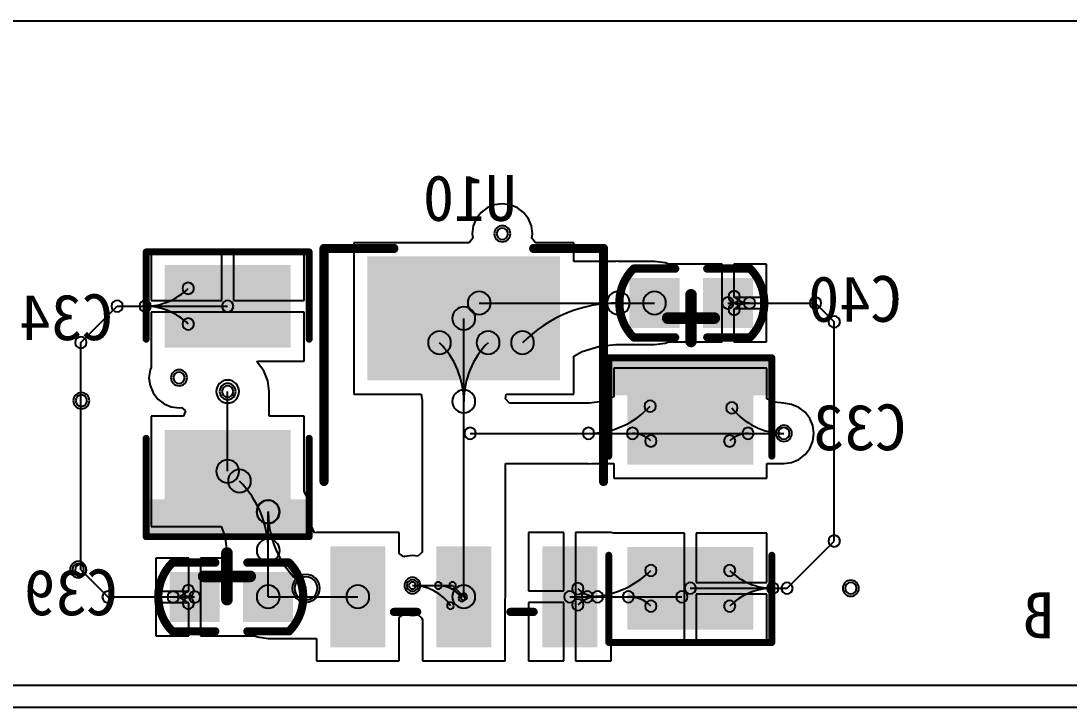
# Model space of a CAD drawing. Header units: inches. Extents: x 32166 to 34772, y 2386 to 4229.
# Drawn here: x 33188.6 to 33287.4, y 3073.3 to 3138 of the extents above; entities that cross this region are included whole.
import ezdxf

# ---------------------------------------------------------------- set-up
doc = ezdxf.new("R2010")
doc.units = ezdxf.units.IN
doc.header["$LTSCALE"] = 0.64311
doc.header["$MEASUREMENT"] = 0
for name, color, linetype in [('BOTTOMLAYER', 5, 'CONTINUOUS'), ('BOTTOMOVERLAY', 54, 'CONTINUOUS'), ('BOTTOMPASTE', 16, 'CONTINUOUS'), ('BOTTOMSOLDER', 6, 'CONTINUOUS'), ('KEEPOUTLAYER', 6, 'CONTINUOUS'), ('MULTILAYER', 9, 'CONTINUOUS')]:
    doc.layers.add(name, color=color, linetype=linetype)
doc.styles.get("Standard").update_dxf_attribs({"font": 'txt', "width": 0.8})

msp = doc.modelspace()

# ---------------------------------------------------------------- linework, layer by layer
at = {"layer": 'BOTTOMLAYER'}
for p, q in [((33160.705, 3137.958), (33333.721, 3137.958)), ((33232.556, 3120.366), (33231.969, 3119.916)), ((33233.239, 3120.649), (33232.556, 3120.366)), ((33233.972, 3120.745), (33233.239, 3120.649)), ((33234.705, 3120.649), (33233.972, 3120.745)), ((33235.388, 3120.366), (33234.705, 3120.649)), ((33235.975, 3119.916), (33235.388, 3120.366)), ((33231.969, 3119.916), (33231.519, 3119.329)), ((33236.425, 3119.329), (33235.975, 3119.916)), ((33231.236, 3118.646), (33231.14, 3117.913)), ((33231.519, 3119.329), (33231.236, 3118.646)), ((33236.708, 3118.646), (33236.425, 3119.329)), ((33236.804, 3117.913), (33236.708, 3118.646)), ((33231.196, 3117.484), (33230.834, 3117.072)), ((33231.14, 3117.913), (33231.196, 3117.484)), ((33236.748, 3117.484), (33236.804, 3117.913)), ((33237.109, 3117.072), (33236.748, 3117.484)), ((33230.834, 3117.072), (33219.975, 3117.072)), ((33219.975, 3117.072), (33219.975, 3102.816)), ((33240.711, 3117.072), (33237.109, 3117.072)), ((33240.711, 3115.311), (33240.711, 3117.072)), ((33207.546, 3116.271), (33200.881, 3116.271)), ((33200.881, 3116.271), (33200.881, 3111.636)), ((33207.546, 3111.636), (33207.546, 3116.271)), ((33215.309, 3116.271), (33208.644, 3116.271)), ((33208.644, 3116.271), (33208.644, 3111.636)), ((33215.309, 3111.636), (33215.309, 3116.271)), ((33244.668, 3115.311), (33240.711, 3115.311)), ((33244.896, 3115.329), (33244.668, 3115.311)), ((33244.896, 3115.311), (33244.896, 3115.329)), ((33248.314, 3115.311), (33244.896, 3115.311)), ((33249.329, 3115.178), (33248.314, 3115.311)), ((33249.666, 3115.038), (33249.329, 3115.178)), ((33254.678, 3115.038), (33249.666, 3115.038)), ((33254.678, 3111.389), (33254.678, 3115.038)), ((33258.875, 3115.038), (33255.775, 3115.038)), ((33255.775, 3115.038), (33255.775, 3111.938)), ((33258.875, 3111.938), (33258.875, 3115.038)), ((33200.881, 3111.636), (33207.546, 3111.636)), ((33208.644, 3111.636), (33215.309, 3111.636)), ((33255.775, 3111.938), (33258.875, 3111.938)), ((33194.271, 3107.675), (33197.684, 3111.087)), ((33197.684, 3111.087), (33208.095, 3111.087)), ((33215.309, 3110.539), (33200.881, 3110.539)), ((33200.881, 3110.539), (33200.881, 3105.903)), ((33215.309, 3105.903), (33215.309, 3110.539)), ((33231.789, 3111.39), (33248.314, 3111.39)), ((33254.678, 3107.742), (33254.678, 3111.389)), ((33255.226, 3111.39), (33263.477, 3111.39)), ((33258.875, 3110.841), (33255.775, 3110.841)), ((33255.775, 3110.841), (33255.775, 3107.742)), ((33258.875, 3107.742), (33258.875, 3110.841)), ((33263.477, 3111.39), (33265.249, 3109.619)), ((33230.343, 3083.719), (33230.343, 3109.944)), ((33265.249, 3088.969), (33265.249, 3109.619)), ((33194.271, 3086.247), (33194.271, 3107.675)), ((33248.314, 3107.468), (33249.329, 3107.602)), ((33249.329, 3107.602), (33249.666, 3107.742)), ((33249.666, 3107.742), (33254.678, 3107.742)), ((33255.775, 3107.742), (33258.875, 3107.742)), ((33240.711, 3106.39), (33241.506, 3106.815)), ((33241.506, 3106.815), (33243.168, 3107.319)), ((33243.168, 3107.319), (33244.679, 3107.468)), ((33244.679, 3107.468), (33248.314, 3107.468)), ((33200.881, 3105.903), (33200.881, 3105.903)), ((33200.881, 3105.903), (33200.881, 3105.324)), ((33210.868, 3105.825), (33210.895, 3105.903)), ((33211.491, 3105.013), (33210.868, 3105.825)), ((33210.895, 3105.903), (33215.309, 3105.903)), ((33240.711, 3102.816), (33240.711, 3106.39)), ((33200.78, 3105.081), (33200.684, 3104.348)), ((33200.881, 3105.324), (33200.78, 3105.081)), ((33211.883, 3104.067), (33211.491, 3105.013)), ((33258.898, 3105.255), (33244.47, 3105.255)), ((33244.47, 3105.255), (33244.47, 3102.544)), ((33258.898, 3102.359), (33258.898, 3105.255)), ((33200.684, 3104.348), (33200.78, 3103.615)), ((33200.78, 3103.615), (33201.063, 3102.932)), ((33212.017, 3103.052), (33211.883, 3104.067)), ((33201.063, 3102.932), (33201.513, 3102.345)), ((33208.095, 3095.535), (33208.095, 3103.052)), ((33212.017, 3100.719), (33212.017, 3103.052)), ((33219.975, 3102.816), (33226.342, 3102.816)), ((33226.342, 3102.816), (33226.422, 3102.214)), ((33234.283, 3102.353), (33234.344, 3102.816)), ((33234.344, 3102.816), (33240.711, 3102.816)), ((33201.513, 3102.345), (33202.1, 3101.895)), ((33202.1, 3101.895), (33202.783, 3101.612)), ((33202.783, 3101.612), (33203.516, 3101.516)), ((33226.422, 3102.156), (33226.419, 3102.122)), ((33226.419, 3102.122), (33226.422, 3102.122)), ((33226.422, 3102.214), (33226.422, 3102.156)), ((33226.422, 3102.122), (33226.422, 3087.906)), ((33234.645, 3101.94), (33234.283, 3102.353)), ((33242.188, 3101.94), (33234.645, 3101.94)), ((33243.396, 3102.099), (33242.188, 3101.94)), ((33244.47, 3102.544), (33243.396, 3102.099)), ((33259.63, 3102.056), (33258.898, 3102.359)), ((33260.496, 3101.942), (33259.63, 3102.056)), ((33260.496, 3101.94), (33260.496, 3101.942)), ((33260.497, 3101.94), (33260.496, 3101.94)), ((33261.23, 3101.844), (33260.497, 3101.94)), ((33261.913, 3101.561), (33261.23, 3101.844)), ((33203.927, 3100.719), (33200.881, 3100.719)), ((33200.881, 3100.719), (33200.881, 3090.351)), ((33203.516, 3101.516), (33203.761, 3101.548)), ((33203.761, 3101.548), (33204.121, 3101.233)), ((33204.121, 3101.233), (33203.927, 3100.719)), ((33215.309, 3100.719), (33212.017, 3100.719)), ((33215.309, 3093.679), (33215.309, 3100.719)), ((33262.499, 3101.111), (33261.913, 3101.561)), ((33262.949, 3100.524), (33262.499, 3101.111)), ((33263.232, 3099.841), (33262.949, 3100.524)), ((33263.329, 3099.108), (33263.232, 3099.841)), ((33230.935, 3099.108), (33260.497, 3099.108)), ((33263.232, 3098.375), (33263.329, 3099.108)), ((33262.499, 3097.105), (33262.949, 3097.692)), ((33262.949, 3097.692), (33263.232, 3098.375)), ((33261.913, 3096.655), (33262.499, 3097.105)), ((33234.265, 3083.719), (33234.265, 3096.276)), ((33234.265, 3096.276), (33242.094, 3096.276)), ((33242.094, 3096.276), (33242.094, 3096.248)), ((33242.094, 3096.248), (33242.371, 3096.276)), ((33242.371, 3096.276), (33244.47, 3096.276)), ((33244.47, 3096.276), (33244.47, 3094.887)), ((33258.898, 3094.887), (33258.898, 3096.276)), ((33258.898, 3096.276), (33260.301, 3096.276)), ((33260.301, 3096.276), (33260.496, 3096.256)), ((33260.496, 3096.256), (33260.496, 3096.276)), ((33260.496, 3096.276), (33260.497, 3096.276)), ((33260.497, 3096.276), (33261.23, 3096.372)), ((33261.23, 3096.372), (33261.913, 3096.655)), ((33244.47, 3094.887), (33258.898, 3094.887)), ((33215.313, 3093.674), (33215.309, 3093.679)), ((33215.543, 3093.12), (33215.313, 3093.674)), ((33215.705, 3092.728), (33215.543, 3093.12)), ((33215.72, 3092.61), (33215.705, 3092.728)), ((33211.897, 3091.734), (33211.917, 3091.713)), ((33215.839, 3091.713), (33215.72, 3092.61)), ((33211.917, 3083.719), (33211.917, 3091.713)), ((33215.839, 3091.541), (33215.839, 3091.713)), ((33215.839, 3091.713), (33215.839, 3091.713)), ((33215.991, 3090.382), (33215.839, 3091.541)), ((33200.881, 3090.351), (33207.471, 3090.351)), ((33207.471, 3090.351), (33207.838, 3089.466)), ((33216.263, 3089.726), (33215.991, 3090.382)), ((33216.47, 3089.767), (33216.263, 3089.726)), ((33224.246, 3089.767), (33216.47, 3089.767)), ((33216.47, 3089.767), (33216.47, 3089.767)), ((33216.47, 3089.767), (33216.47, 3089.767)), ((33224.246, 3087.79), (33224.246, 3089.767)), ((33239.78, 3089.767), (33236.44, 3089.767)), ((33236.44, 3089.767), (33236.44, 3084.268)), ((33239.78, 3084.268), (33239.78, 3089.767)), ((33244.082, 3089.767), (33240.877, 3089.767)), ((33240.877, 3089.767), (33240.877, 3083.718)), ((33244.082, 3089.767), (33244.082, 3089.767)), ((33244.082, 3089.767), (33244.082, 3089.767)), ((33244.216, 3089.767), (33244.082, 3089.767)), ((33244.469, 3089.703), (33244.216, 3089.767)), ((33207.838, 3089.466), (33207.995, 3088.267)), ((33244.47, 3089.703), (33244.469, 3089.703)), ((33244.604, 3089.703), (33244.47, 3089.703)), ((33251.135, 3089.703), (33244.604, 3089.703)), ((33244.604, 3089.703), (33244.604, 3089.703)), ((33244.604, 3089.703), (33244.604, 3089.703)), ((33251.135, 3084.518), (33251.135, 3089.703)), ((33258.898, 3089.703), (33252.233, 3089.703)), ((33252.233, 3089.703), (33252.233, 3085.068)), ((33258.898, 3085.068), (33258.898, 3089.703)), ((33260.799, 3084.519), (33265.249, 3088.969)), ((33207.995, 3088.267), (33207.995, 3087.347)), ((33224.702, 3087.485), (33224.246, 3087.79)), ((33226.422, 3087.906), (33226.009, 3087.544)), ((33204.436, 3087.347), (33201.336, 3087.347)), ((33201.336, 3087.347), (33201.336, 3084.247)), ((33204.436, 3084.247), (33204.436, 3087.347)), ((33207.995, 3087.347), (33205.533, 3087.347)), ((33205.533, 3087.347), (33205.533, 3083.697)), ((33224.772, 3087.514), (33224.702, 3087.485)), ((33225.505, 3087.611), (33224.772, 3087.514)), ((33226.009, 3087.544), (33225.505, 3087.611)), ((33194.271, 3086.247), (33196.82, 3083.699)), ((33252.233, 3085.068), (33258.898, 3085.068)), ((33201.336, 3084.247), (33204.436, 3084.247)), ((33225.505, 3084.779), (33229.283, 3084.779)), ((33229.283, 3084.779), (33230.343, 3083.719)), ((33236.44, 3084.268), (33239.78, 3084.268)), ((33251.135, 3079.335), (33251.135, 3084.518)), ((33251.684, 3084.519), (33260.799, 3084.519)), ((33258.898, 3083.971), (33252.233, 3083.971)), ((33252.233, 3083.971), (33252.233, 3079.335)), ((33258.898, 3079.335), (33258.898, 3083.971)), ((33196.82, 3083.699), (33204.985, 3083.699)), ((33204.436, 3083.15), (33201.336, 3083.15)), ((33201.336, 3083.15), (33201.336, 3080.05)), ((33204.436, 3080.05), (33204.436, 3083.15)), ((33205.533, 3083.697), (33205.533, 3080.05)), ((33211.917, 3083.719), (33220.358, 3083.719)), ((33234.231, 3083.464), (33234.265, 3083.719)), ((33234.231, 3077.671), (33234.231, 3083.464)), ((33239.78, 3083.17), (33236.44, 3083.17)), ((33236.44, 3083.17), (33236.44, 3077.671)), ((33239.78, 3077.671), (33239.78, 3083.17)), ((33240.328, 3083.719), (33250.883, 3083.719)), ((33240.877, 3083.718), (33240.877, 3077.671)), ((33224.246, 3081.767), (33224.702, 3082.072)), ((33224.702, 3082.072), (33224.772, 3082.043)), ((33224.772, 3082.043), (33225.505, 3081.946)), ((33225.505, 3081.946), (33226.043, 3082.017)), ((33226.043, 3082.017), (33226.366, 3081.734)), ((33224.246, 3077.671), (33224.246, 3081.767)), ((33226.366, 3081.734), (33226.455, 3081.518)), ((33226.455, 3081.518), (33226.455, 3077.671)), ((33201.336, 3080.05), (33204.436, 3080.05)), ((33205.533, 3080.05), (33210.614, 3080.05)), ((33210.614, 3080.05), (33210.902, 3079.931)), ((33210.902, 3079.931), (33211.917, 3079.797)), ((33211.917, 3079.797), (33216.47, 3079.797)), ((33216.47, 3079.797), (33216.47, 3077.671)), ((33244.216, 3079.082), (33244.47, 3079.335)), ((33244.216, 3077.671), (33244.216, 3079.082)), ((33244.47, 3079.335), (33244.604, 3079.335)), ((33244.604, 3079.335), (33244.604, 3079.335)), ((33244.604, 3079.335), (33244.604, 3079.335)), ((33244.604, 3079.335), (33251.135, 3079.335)), ((33252.233, 3079.335), (33258.898, 3079.335)), ((33216.47, 3077.671), (33224.246, 3077.671)), ((33226.455, 3077.671), (33234.231, 3077.671)), ((33236.44, 3077.671), (33239.78, 3077.671)), ((33240.877, 3077.671), (33244.216, 3077.671)), ((33362.692, 3075.372), (32952.178, 3075.372))]:
    msp.add_line(p, q, dxfattribs=at)
for centre, radius, start, end in [((33233.972, 3117.913), 0.54, 0, 180), ((33233.972, 3117.913), 0.54, 180, 0), ((33200.329, 3116.824), 5.736, 269.99992, 314.99992), ((33200.329, 3116.824), 5.736, 269.99992, 314.99992), ((33204.385, 3112.767), 0.54, 0, 180), ((33204.385, 3112.767), 0.54, 0, 180), ((33204.385, 3112.767), 0.54, 180, 0), ((33204.385, 3112.767), 0.54, 180, 0), ((33231.789, 3111.39), 1.08, 0, 180), ((33244.896, 3111.39), 1.08, 0, 180), ((33244.896, 3111.39), 1.08, 0, 180), ((33248.314, 3111.39), 1.08, 0, 180), ((33255.82, 3111.984), 0.54, 0, 180), ((33255.82, 3111.984), 0.54, 0, 180), ((33197.684, 3111.087), 0.54, 0, 180), ((33197.684, 3111.087), 0.54, 0, 180), ((33200.329, 3111.087), 0.54, 0, 180), ((33200.329, 3111.087), 0.54, 0, 180), ((33200.329, 3111.087), 0.54, 0, 180), ((33200.329, 3111.087), 0.54, 0, 180), ((33208.095, 3111.087), 0.54, 0, 180), ((33255.226, 3111.39), 0.54, 0, 180), ((33255.82, 3111.984), 0.54, 180, 0), ((33255.82, 3111.984), 0.54, 180, 0), ((33257.255, 3113.418), 2.029, 224.99978, 269.99978), ((33257.255, 3113.418), 2.029, 224.99978, 269.99978), ((33257.255, 3111.39), 0.54, 0, 180), ((33257.255, 3111.39), 0.54, 0, 180), ((33257.255, 3111.39), 0.54, 0, 180), ((33257.255, 3111.39), 0.54, 0, 180), ((33263.477, 3111.39), 0.54, 0, 180), ((33263.477, 3111.39), 0.54, 0, 180), ((33197.684, 3111.087), 0.54, 180, 0), ((33197.684, 3111.087), 0.54, 180, 0), ((33200.329, 3111.087), 0.54, 180, 0), ((33200.329, 3111.087), 0.54, 180, 0), ((33200.329, 3111.087), 0.54, 180, 0), ((33200.329, 3111.087), 0.54, 180, 0), ((33200.329, 3105.351), 5.736, 45.00008, 90.00008), ((33200.329, 3105.351), 5.736, 45.00008, 90.00008), ((33208.095, 3111.087), 0.54, 180, 0), ((33230.343, 3109.944), 1.08, 0, 180), ((33231.789, 3111.39), 1.08, 180, 0), ((33244.896, 3098.631), 12.759, 90.00001, 135.00001), ((33244.896, 3098.631), 12.759, 90.00001, 135.00001), ((33244.896, 3111.39), 1.08, 180, 0), ((33244.896, 3111.39), 1.08, 180, 0), ((33248.314, 3111.39), 1.08, 180, 0), ((33255.226, 3111.39), 0.54, 180, 0), ((33255.82, 3110.796), 0.54, 0, 180), ((33255.82, 3110.796), 0.54, 0, 180), ((33255.82, 3110.796), 0.54, 180, 0), ((33255.82, 3110.796), 0.54, 180, 0), ((33257.255, 3109.361), 2.029, 90.00022, 135.00022), ((33257.255, 3109.361), 2.029, 90.00022, 135.00022), ((33257.255, 3111.39), 0.54, 180, 0), ((33257.255, 3111.39), 0.54, 180, 0), ((33257.255, 3111.39), 0.54, 180, 0), ((33257.255, 3111.39), 0.54, 180, 0), ((33263.477, 3111.39), 0.54, 180, 0), ((33263.477, 3111.39), 0.54, 180, 0), ((33204.385, 3109.407), 0.54, 0, 180), ((33204.385, 3109.407), 0.54, 0, 180), ((33230.343, 3109.944), 1.08, 180, 0), ((33265.249, 3109.619), 0.54, 0, 180), ((33265.249, 3109.619), 0.54, 0, 180), ((33265.249, 3109.619), 0.54, 180, 0), ((33265.249, 3109.619), 0.54, 180, 0), ((33204.385, 3109.407), 0.54, 180, 0), ((33204.385, 3109.407), 0.54, 180, 0), ((33228.052, 3107.653), 1.08, 0, 180), ((33228.052, 3107.653), 1.08, 0, 180), ((33232.634, 3107.653), 1.08, 0, 180), ((33232.634, 3107.653), 1.08, 0, 180), ((33235.874, 3107.653), 1.08, 0, 180), ((33235.874, 3107.653), 1.08, 0, 180), ((33194.271, 3107.675), 0.54, 0, 180), ((33194.271, 3107.675), 0.54, 0, 180), ((33194.271, 3107.675), 0.54, 180, 0), ((33194.271, 3107.675), 0.54, 180, 0), ((33228.052, 3107.653), 1.08, 180, 0), ((33228.052, 3107.653), 1.08, 180, 0), ((33222.521, 3102.122), 7.822, 0, 45), ((33222.521, 3102.122), 7.822, 0, 45), ((33238.165, 3102.122), 7.822, 135, 180), ((33238.165, 3102.122), 7.822, 135, 180), ((33232.634, 3107.653), 1.08, 180, 0), ((33232.634, 3107.653), 1.08, 180, 0), ((33235.874, 3107.653), 1.08, 180, 0), ((33235.874, 3107.653), 1.08, 180, 0), ((33203.516, 3104.348), 0.54, 0, 180), ((33203.516, 3104.348), 0.54, 180, 0), ((33208.095, 3103.052), 1.08, 0, 180), ((33208.095, 3103.052), 0.54, 0, 180), ((33194.314, 3102.188), 0.54, 0, 180), ((33208.095, 3103.052), 1.08, 180, 0), ((33208.095, 3103.052), 0.54, 180, 0), ((33230.343, 3102.122), 1.08, 0, 180), ((33230.343, 3102.122), 1.08, 0, 180), ((33230.343, 3102.122), 1.08, 0, 180), ((33230.343, 3102.122), 1.08, 0, 180), ((33194.314, 3102.188), 0.54, 180, 0), ((33230.343, 3102.122), 1.08, 180, 0), ((33230.343, 3102.122), 1.08, 180, 0), ((33230.343, 3102.122), 1.08, 180, 0), ((33230.343, 3102.122), 1.08, 180, 0), ((33242.094, 3106.959), 7.851, 270.00003, 317.66503), ((33247.897, 3101.671), 0.54, 0, 180), ((33247.897, 3101.671), 0.54, 180, 0), ((33255.598, 3101.52), 0.54, 0, 180), ((33255.598, 3101.52), 0.54, 180, 0), ((33260.496, 3105.289), 6.181, 217.57099, 269.99999), ((33230.935, 3099.108), 0.54, 0, 180), ((33242.094, 3099.108), 0.54, 0, 180), ((33246.243, 3099.108), 0.54, 0, 180), ((33257.125, 3099.108), 0.54, 0, 180), ((33260.496, 3099.108), 0.54, 0, 180), ((33260.497, 3099.108), 0.54, 0, 180), ((33260.497, 3099.108), 0.54, 0, 180), ((33230.935, 3099.108), 0.54, 180, 0), ((33242.094, 3099.108), 0.54, 180, 0), ((33246.243, 3099.108), 0.54, 180, 0), ((33246.243, 3096.661), 2.447, 45.00018, 90.00018), ((33247.973, 3098.391), 0.54, 0, 180), ((33255.394, 3098.391), 0.54, 0, 180), ((33257.125, 3096.661), 2.447, 89.99982, 134.99982), ((33257.125, 3099.108), 0.54, 180, 0), ((33260.496, 3099.108), 0.54, 180, 0), ((33260.497, 3099.108), 0.54, 180, 0), ((33260.497, 3099.108), 0.54, 180, 0), ((33247.973, 3098.391), 0.54, 180, 0), ((33255.394, 3098.391), 0.54, 180, 0), ((33208.095, 3095.535), 1.08, 0, 180), ((33209.209, 3094.619), 1.08, 0, 180), ((33209.209, 3094.619), 1.08, 0, 180), ((33208.095, 3095.535), 1.08, 180, 0), ((33209.209, 3094.619), 1.08, 180, 0), ((33209.209, 3094.619), 1.08, 180, 0), ((33202.672, 3088.081), 9.245, 359.99997, 44.99997), ((33202.672, 3088.081), 9.245, 359.99997, 44.99997), ((33211.897, 3091.734), 1.08, 0, 180), ((33211.917, 3091.713), 1.08, 0, 180), ((33211.917, 3091.713), 1.08, 0, 180), ((33211.917, 3091.713), 1.08, 0, 180), ((33211.917, 3091.713), 1.08, 0, 180), ((33211.897, 3091.734), 1.08, 180, 0), ((33211.917, 3091.713), 1.08, 180, 0), ((33211.917, 3091.713), 1.08, 180, 0), ((33211.917, 3091.713), 1.08, 180, 0), ((33211.917, 3091.713), 1.08, 180, 0), ((33220.957, 3091.713), 9.04, 180.00001, 232.72701), ((33220.957, 3091.713), 9.04, 180.00001, 232.72701), ((33211.917, 3088.081), 1.08, 0, 180), ((33211.917, 3088.081), 1.08, 0, 180), ((33265.249, 3088.969), 0.54, 0, 180), ((33265.249, 3088.969), 0.54, 0, 180), ((33265.249, 3088.969), 0.54, 180, 0), ((33265.249, 3088.969), 0.54, 180, 0), ((33211.917, 3088.081), 1.08, 180, 0), ((33211.917, 3088.081), 1.08, 180, 0), ((33194.012, 3086.29), 0.54, 0, 180), ((33194.271, 3086.247), 0.54, 0, 180), ((33194.271, 3086.247), 0.54, 0, 180), ((33194.012, 3086.29), 0.54, 180, 0), ((33194.271, 3086.247), 0.54, 180, 0), ((33194.271, 3086.247), 0.54, 180, 0), ((33241.985, 3092.188), 8.469, 269.99997, 314.99997), ((33241.985, 3092.188), 8.469, 269.99997, 314.99997), ((33247.973, 3086.199), 0.54, 0, 180), ((33247.973, 3086.199), 0.54, 0, 180), ((33247.973, 3086.199), 0.54, 180, 0), ((33247.973, 3086.199), 0.54, 180, 0), ((33255.394, 3086.199), 0.54, 0, 180), ((33255.394, 3086.199), 0.54, 0, 180), ((33255.394, 3086.199), 0.54, 180, 0), ((33255.394, 3086.199), 0.54, 180, 0), ((33259.45, 3090.256), 5.736, 225.00008, 270.00008), ((33259.45, 3090.256), 5.736, 225.00008, 270.00008), ((33204.391, 3084.293), 0.54, 0, 180), ((33204.391, 3084.293), 0.54, 0, 180), ((33215.482, 3084.519), 1.08, 0, 180), ((33215.482, 3084.519), 1.08, 0, 180), ((33215.482, 3084.519), 1.08, 0, 180), ((33225.505, 3084.779), 0.54, 0, 180), ((33225.505, 3084.779), 0.324, 0, 180), ((33225.505, 3084.779), 0.324, 0, 180), ((33225.505, 3084.779), 0.324, 0, 180), ((33227.943, 3084.779), 0.324, 0, 180), ((33227.943, 3084.779), 0.324, 0, 180), ((33229.283, 3084.779), 0.324, 0, 180), ((33229.283, 3084.779), 0.324, 0, 180), ((33241.092, 3084.483), 0.54, 0, 180), ((33241.092, 3084.483), 0.54, 0, 180), ((33251.684, 3084.519), 0.54, 0, 180), ((33259.45, 3084.519), 0.54, 0, 180), ((33259.45, 3084.519), 0.54, 0, 180), ((33259.45, 3084.519), 0.54, 0, 180), ((33259.45, 3084.519), 0.54, 0, 180), ((33260.799, 3084.519), 0.54, 0, 180), ((33260.799, 3084.519), 0.54, 0, 180), ((33266.804, 3084.519), 0.54, 0, 180), ((33196.82, 3083.699), 0.54, 0, 180), ((33196.82, 3083.699), 0.54, 0, 180), ((33202.956, 3083.699), 0.54, 0, 180), ((33202.956, 3083.699), 0.54, 0, 180), ((33202.956, 3083.699), 0.54, 0, 180), ((33202.956, 3083.699), 0.54, 0, 180), ((33202.956, 3085.727), 2.029, 270.00022, 315.00022), ((33202.956, 3085.727), 2.029, 270.00022, 315.00022), ((33204.391, 3084.293), 0.54, 180, 0), ((33204.391, 3084.293), 0.54, 180, 0), ((33204.985, 3083.699), 0.54, 0, 180), ((33211.917, 3083.719), 1.08, 0, 180), ((33211.917, 3083.719), 1.08, 0, 180), ((33215.482, 3084.519), 1.08, 180, 0), ((33215.482, 3084.519), 1.08, 180, 0), ((33215.482, 3084.519), 1.08, 180, 0), ((33220.358, 3083.719), 1.08, 0, 180), ((33225.505, 3084.779), 0.54, 180, 0), ((33225.505, 3084.779), 0.324, 180, 0), ((33225.505, 3084.779), 0.324, 180, 0), ((33225.505, 3084.779), 0.324, 180, 0), ((33225.505, 3080.454), 4.325, 34.01497, 89.99997), ((33225.505, 3080.454), 4.325, 34.01497, 89.99997), ((33227.943, 3084.779), 0.324, 180, 0), ((33227.943, 3084.779), 0.324, 180, 0), ((33227.943, 3082.099), 2.679, 34.01502, 90.00002), ((33227.943, 3082.099), 2.679, 34.01502, 90.00002), ((33229.283, 3084.779), 0.324, 180, 0), ((33229.283, 3084.779), 0.324, 180, 0), ((33230.343, 3083.719), 1.08, 0, 180), ((33230.164, 3083.598), 0.324, 0, 180), ((33230.164, 3083.598), 0.324, 0, 180), ((33230.343, 3083.719), 0.324, 0, 180), ((33240.328, 3083.719), 0.54, 0, 180), ((33241.092, 3084.483), 0.54, 180, 0), ((33241.092, 3084.483), 0.54, 180, 0), ((33242.936, 3086.326), 2.607, 225, 270), ((33242.936, 3086.326), 2.607, 225, 270), ((33241.985, 3083.719), 0.54, 0, 180), ((33241.985, 3083.719), 0.54, 0, 180), ((33242.936, 3083.719), 0.54, 0, 180), ((33242.936, 3083.719), 0.54, 0, 180), ((33242.936, 3083.719), 0.54, 0, 180), ((33242.936, 3083.719), 0.54, 0, 180), ((33245.85, 3083.719), 0.54, 0, 180), ((33245.85, 3083.719), 0.54, 0, 180), ((33250.883, 3083.719), 0.54, 0, 180), ((33251.684, 3084.519), 0.54, 180, 0), ((33259.45, 3078.783), 5.736, 89.99992, 134.99992), ((33259.45, 3078.783), 5.736, 89.99992, 134.99992), ((33259.45, 3084.519), 0.54, 180, 0), ((33259.45, 3084.519), 0.54, 180, 0), ((33259.45, 3084.519), 0.54, 180, 0), ((33259.45, 3084.519), 0.54, 180, 0), ((33260.799, 3084.519), 0.54, 180, 0), ((33260.799, 3084.519), 0.54, 180, 0), ((33266.804, 3084.519), 0.54, 180, 0), ((33196.82, 3083.699), 0.54, 180, 0), ((33196.82, 3083.699), 0.54, 180, 0), ((33202.956, 3083.699), 0.54, 180, 0), ((33202.956, 3083.699), 0.54, 180, 0), ((33202.956, 3083.699), 0.54, 180, 0), ((33202.956, 3083.699), 0.54, 180, 0), ((33202.956, 3081.67), 2.029, 44.99978, 89.99978), ((33202.956, 3081.67), 2.029, 44.99978, 89.99978), ((33204.391, 3083.104), 0.54, 0, 180), ((33204.391, 3083.104), 0.54, 0, 180), ((33204.391, 3083.104), 0.54, 180, 0), ((33204.391, 3083.104), 0.54, 180, 0), ((33204.985, 3083.699), 0.54, 180, 0), ((33211.917, 3083.719), 1.08, 180, 0), ((33211.917, 3083.719), 1.08, 180, 0), ((33220.358, 3083.719), 1.08, 180, 0), ((33229.09, 3082.873), 0.324, 0, 180), ((33229.09, 3082.873), 0.324, 0, 180), ((33229.09, 3082.873), 0.324, 180, 0), ((33229.09, 3082.873), 0.324, 180, 0), ((33230.343, 3083.719), 1.08, 180, 0), ((33230.164, 3083.598), 0.324, 180, 0), ((33230.164, 3083.598), 0.324, 180, 0), ((33230.343, 3083.719), 0.324, 180, 0), ((33240.328, 3083.719), 0.54, 180, 0), ((33241.092, 3082.955), 0.54, 0, 180), ((33241.092, 3082.955), 0.54, 0, 180), ((33241.092, 3082.955), 0.54, 180, 0), ((33241.092, 3082.955), 0.54, 180, 0), ((33242.936, 3081.112), 2.607, 90, 135), ((33242.936, 3081.112), 2.607, 90, 135), ((33241.985, 3083.719), 0.54, 180, 0), ((33241.985, 3083.719), 0.54, 180, 0), ((33242.936, 3083.719), 0.54, 180, 0), ((33242.936, 3083.719), 0.54, 180, 0), ((33242.936, 3083.719), 0.54, 180, 0), ((33242.936, 3083.719), 0.54, 180, 0), ((33245.85, 3083.719), 0.54, 180, 0), ((33245.85, 3083.719), 0.54, 180, 0), ((33245.85, 3080.716), 3.003, 45.00013, 90.00013), ((33245.85, 3080.716), 3.003, 45.00013, 90.00013), ((33247.973, 3082.839), 0.54, 0, 180), ((33247.973, 3082.839), 0.54, 0, 180), ((33247.973, 3082.839), 0.54, 180, 0), ((33247.973, 3082.839), 0.54, 180, 0), ((33250.883, 3083.719), 0.54, 180, 0), ((33255.394, 3082.839), 0.54, 0, 180), ((33255.394, 3082.839), 0.54, 0, 180), ((33255.394, 3082.839), 0.54, 180, 0), ((33255.394, 3082.839), 0.54, 180, 0)]:
    msp.add_arc(centre, radius, start, end, dxfattribs=at)
for points in [[(33213.581, 3107.631), (33213.581, 3114.543), (33202.609, 3107.631), (33202.609, 3114.543)], [(33221.703, 3115.344), (33221.703, 3104.544), (33238.983, 3115.344), (33238.983, 3104.544)], [(33246.394, 3109.47), (33250.235, 3109.47), (33246.394, 3113.31), (33250.235, 3113.31)], [(33253.306, 3109.47), (33257.147, 3109.47), (33253.306, 3113.31), (33257.147, 3113.31)], [(33246.198, 3103.527), (33246.198, 3096.615), (33257.17, 3103.527), (33257.17, 3096.615)], [(33213.581, 3092.079), (33213.581, 3098.991), (33202.609, 3092.079), (33202.609, 3098.991)], [(33218.198, 3088.039), (33218.198, 3079.399), (33222.518, 3088.039), (33222.518, 3079.399)], [(33228.183, 3088.039), (33228.183, 3079.399), (33232.503, 3088.039), (33232.503, 3079.399)], [(33238.168, 3088.039), (33238.168, 3079.399), (33242.488, 3088.039), (33242.488, 3079.399)], [(33246.198, 3087.975), (33246.198, 3081.063), (33257.17, 3087.975), (33257.17, 3081.063)], [(33206.905, 3085.619), (33203.064, 3085.619), (33206.905, 3081.778), (33203.064, 3081.778)], [(33213.817, 3085.619), (33209.976, 3085.619), (33213.817, 3081.778), (33209.976, 3081.778)]]:
    msp.add_solid(points, dxfattribs=at)
at = {"layer": 'BOTTOMOVERLAY'}
for points, const_width in [([(33200.414, 3116.204), (33215.776, 3116.204)], 0.648), ([(33200.414, 3107.975), (33200.414, 3116.204)], 0.648), ([(33215.776, 3107.975), (33215.776, 3116.204)], 0.648), ([(33217.176, 3116.528), (33223.759, 3116.528)], 0.864), ([(33217.176, 3094.582), (33217.176, 3116.528)], 0.864), ([(33236.927, 3116.528), (33243.51, 3116.528)], 0.864), ([(33243.51, 3094.582), (33243.51, 3116.528)], 0.864), ([(33246.339, 3114.63), (33250.258, 3114.63)], 0.778), ([(33253.282, 3114.63), (33257.312, 3114.63)], 0.778), ([(33251.75, 3112.161), (33251.75, 3107.772)], 1.097), ([(33249.555, 3109.966), (33253.944, 3109.966)], 1.097), ([(33246.339, 3108.15), (33250.258, 3108.15)], 0.778), ([(33253.282, 3108.15), (33257.312, 3108.15)], 0.778), ([(33244.003, 3106.233), (33259.365, 3106.233)], 0.648), ([(33244.003, 3096.959), (33244.003, 3106.233)], 0.648), ([(33259.365, 3096.959), (33259.365, 3106.233)], 0.648), ([(33200.414, 3089.374), (33200.414, 3098.648)], 0.648), ([(33215.776, 3089.374), (33215.776, 3098.648)], 0.648), ([(33200.414, 3089.374), (33215.776, 3089.374)], 0.648), ([(33208.029, 3087.835), (33208.029, 3083.446)], 1.097), ([(33244.003, 3079.402), (33244.003, 3087.632)], 0.648), ([(33259.365, 3079.402), (33259.365, 3087.632)], 0.648), ([(33202.899, 3086.939), (33206.929, 3086.939)], 0.778), ([(33209.953, 3086.939), (33213.872, 3086.939)], 0.778), ([(33205.835, 3085.64), (33210.224, 3085.64)], 1.097), ([(33223.759, 3082.292), (33225.954, 3082.292)], 0.768), ([(33234.732, 3082.292), (33236.927, 3082.292)], 0.768), ([(33202.899, 3080.459), (33206.929, 3080.459)], 0.778), ([(33209.953, 3080.459), (33213.872, 3080.459)], 0.778), ([(33244.003, 3079.402), (33259.365, 3079.402)], 0.648)]:
    msp.add_lwpolyline(points, dxfattribs=dict(at, const_width=const_width))
for points, const_width in [([(33200.414, 3116.366, 1), (33200.414, 3116.042, 1)], 0.324), ([(33200.414, 3116.366, 1), (33200.414, 3116.042, 1)], 0.324), ([(33215.776, 3116.366, 1), (33215.776, 3116.042, 1)], 0.324), ([(33215.776, 3116.366, 1), (33215.776, 3116.042, 1)], 0.324), ([(33217.176, 3116.312, 1), (33217.176, 3116.744, 1)], 0.432), ([(33217.176, 3116.312, 1), (33217.176, 3116.744, 1)], 0.432), ([(33223.759, 3116.312, 1), (33223.759, 3116.744, 1)], 0.432), ([(33236.927, 3116.312, 1), (33236.927, 3116.744, 1)], 0.432), ([(33243.51, 3116.312, 1), (33243.51, 3116.744, 1)], 0.432), ([(33243.51, 3116.312, 1), (33243.51, 3116.744, 1)], 0.432), ([(33246.339, 3114.435, 1), (33246.339, 3114.824, 1)], 0.389), ([(33246.339, 3114.435, 1), (33246.339, 3114.824, 1)], 0.389), ([(33250.258, 3114.435, 1), (33250.258, 3114.824, 1)], 0.389), ([(33253.282, 3114.435, 1), (33253.282, 3114.824, 1)], 0.389), ([(33257.312, 3114.435, 1), (33257.312, 3114.824, 1)], 0.389), ([(33257.312, 3114.435, 1), (33257.312, 3114.824, 1)], 0.389), ([(33251.75, 3111.886, 1), (33251.75, 3112.435, 1)], 0.549), ([(33249.555, 3109.692, 1), (33249.555, 3110.241, 1)], 0.549), ([(33253.944, 3109.692, 1), (33253.944, 3110.241, 1)], 0.549), ([(33246.339, 3107.955, 1), (33246.339, 3108.344, 1)], 0.389), ([(33246.339, 3107.955, 1), (33246.339, 3108.344, 1)], 0.389), ([(33250.258, 3107.955, 1), (33250.258, 3108.344, 1)], 0.389), ([(33253.282, 3107.955, 1), (33253.282, 3108.344, 1)], 0.389), ([(33257.312, 3107.955, 1), (33257.312, 3108.344, 1)], 0.389), ([(33257.312, 3107.955, 1), (33257.312, 3108.344, 1)], 0.389), ([(33200.414, 3108.137, 1), (33200.414, 3107.813, 1)], 0.324), ([(33215.776, 3108.137, 1), (33215.776, 3107.813, 1)], 0.324), ([(33251.75, 3107.497, 1), (33251.75, 3108.046, 1)], 0.549), ([(33244.003, 3106.071, 1), (33244.003, 3106.395, 1)], 0.324), ([(33244.003, 3106.071, 1), (33244.003, 3106.395, 1)], 0.324), ([(33259.365, 3106.071, 1), (33259.365, 3106.395, 1)], 0.324), ([(33259.365, 3106.071, 1), (33259.365, 3106.395, 1)], 0.324), ([(33200.414, 3098.81, 1), (33200.414, 3098.486, 1)], 0.324), ([(33215.776, 3098.81, 1), (33215.776, 3098.486, 1)], 0.324), ([(33244.003, 3096.797, 1), (33244.003, 3097.121, 1)], 0.324), ([(33259.365, 3096.797, 1), (33259.365, 3097.121, 1)], 0.324), ([(33217.176, 3094.366, 1), (33217.176, 3094.798, 1)], 0.432), ([(33243.51, 3094.366, 1), (33243.51, 3094.798, 1)], 0.432), ([(33200.414, 3089.536, 1), (33200.414, 3089.212, 1)], 0.324), ([(33200.414, 3089.536, 1), (33200.414, 3089.212, 1)], 0.324), ([(33215.776, 3089.536, 1), (33215.776, 3089.212, 1)], 0.324), ([(33215.776, 3089.536, 1), (33215.776, 3089.212, 1)], 0.324), ([(33208.029, 3088.109, 1), (33208.029, 3087.561, 1)], 0.549), ([(33244.003, 3087.47, 1), (33244.003, 3087.794, 1)], 0.324), ([(33259.365, 3087.47, 1), (33259.365, 3087.794, 1)], 0.324), ([(33202.899, 3087.133, 1), (33202.899, 3086.744, 1)], 0.389), ([(33202.899, 3087.133, 1), (33202.899, 3086.744, 1)], 0.389), ([(33206.929, 3087.133, 1), (33206.929, 3086.744, 1)], 0.389), ([(33209.953, 3087.133, 1), (33209.953, 3086.744, 1)], 0.389), ([(33213.872, 3087.133, 1), (33213.872, 3086.744, 1)], 0.389), ([(33213.872, 3087.133, 1), (33213.872, 3086.744, 1)], 0.389), ([(33205.835, 3085.915, 1), (33205.835, 3085.366, 1)], 0.549), ([(33210.224, 3085.915, 1), (33210.224, 3085.366, 1)], 0.549), ([(33208.029, 3083.72, 1), (33208.029, 3083.172, 1)], 0.549), ([(33223.759, 3082.1, 1), (33223.759, 3082.484, 1)], 0.384), ([(33225.954, 3082.1, 1), (33225.954, 3082.484, 1)], 0.384), ([(33234.732, 3082.1, 1), (33234.732, 3082.484, 1)], 0.384), ([(33236.927, 3082.1, 1), (33236.927, 3082.484, 1)], 0.384), ([(33202.899, 3080.653, 1), (33202.899, 3080.264, 1)], 0.389), ([(33202.899, 3080.653, 1), (33202.899, 3080.264, 1)], 0.389), ([(33206.929, 3080.653, 1), (33206.929, 3080.264, 1)], 0.389), ([(33209.953, 3080.653, 1), (33209.953, 3080.264, 1)], 0.389), ([(33213.872, 3080.653, 1), (33213.872, 3080.264, 1)], 0.389), ([(33213.872, 3080.653, 1), (33213.872, 3080.264, 1)], 0.389), ([(33244.003, 3079.24, 1), (33244.003, 3079.564, 1)], 0.324), ([(33244.003, 3079.24, 1), (33244.003, 3079.564, 1)], 0.324), ([(33259.365, 3079.24, 1), (33259.365, 3079.564, 1)], 0.324), ([(33259.365, 3079.24, 1), (33259.365, 3079.564, 1)], 0.324)]:
    msp.add_lwpolyline(points, format="xyb", close=True, dxfattribs=dict(at, const_width=const_width))
at = {"layer": 'BOTTOMOVERLAY', "const_width": 0.778}
for points in [[(33246.339, 3108.15, -0.414214), (33246.339, 3114.63)], [(33257.312, 3114.63, -0.414214), (33257.312, 3108.15)], [(33202.899, 3080.459, -0.414214), (33202.899, 3086.939)], [(33213.872, 3086.939, -0.414214), (33213.872, 3080.459)]]:
    msp.add_lwpolyline(points, format="xyb", dxfattribs=at)
at = {"layer": 'BOTTOMOVERLAY'}
for points in [[(33259.362, 3102.69), (33259.362, 3106.311), (33244.18, 3102.69), (33244.18, 3106.311)], [(33200.42, 3092.911), (33200.42, 3089.29), (33215.602, 3092.911), (33215.602, 3089.29)]]:
    msp.add_solid(points, dxfattribs=at)
at = {"layer": 'BOTTOMPASTE'}
for points in [[(33213.581, 3107.631), (33213.581, 3114.543), (33202.609, 3107.631), (33202.609, 3114.543)], [(33221.703, 3115.344), (33221.703, 3104.544), (33238.983, 3115.344), (33238.983, 3104.544)], [(33246.394, 3109.47), (33250.235, 3109.47), (33246.394, 3113.31), (33250.235, 3113.31)], [(33253.306, 3109.47), (33257.147, 3109.47), (33253.306, 3113.31), (33257.147, 3113.31)], [(33246.198, 3103.527), (33246.198, 3096.615), (33257.17, 3103.527), (33257.17, 3096.615)], [(33213.581, 3092.079), (33213.581, 3098.991), (33202.609, 3092.079), (33202.609, 3098.991)], [(33218.198, 3088.039), (33218.198, 3079.399), (33222.518, 3088.039), (33222.518, 3079.399)], [(33228.183, 3088.039), (33228.183, 3079.399), (33232.503, 3088.039), (33232.503, 3079.399)], [(33238.168, 3088.039), (33238.168, 3079.399), (33242.488, 3088.039), (33242.488, 3079.399)], [(33246.198, 3087.975), (33246.198, 3081.063), (33257.17, 3087.975), (33257.17, 3081.063)], [(33206.905, 3085.619), (33203.064, 3085.619), (33206.905, 3081.778), (33203.064, 3081.778)], [(33213.817, 3085.619), (33209.976, 3085.619), (33213.817, 3081.778), (33209.976, 3081.778)]]:
    msp.add_solid(points, dxfattribs=at)
at = {"layer": 'BOTTOMSOLDER'}
for centre, radius, start, end in [((33233.972, 3117.913), 0.759, 0, 180), ((33233.972, 3117.913), 0.759, 180, 0), ((33203.516, 3104.348), 0.759, 0, 180), ((33203.516, 3104.348), 0.759, 180, 0), ((33208.095, 3103.052), 0.759, 0, 180), ((33194.314, 3102.188), 0.759, 0, 180), ((33208.095, 3103.052), 0.759, 180, 0), ((33194.314, 3102.188), 0.759, 180, 0), ((33260.497, 3099.108), 0.759, 0, 180), ((33260.497, 3099.108), 0.759, 180, 0), ((33194.012, 3086.29), 0.759, 0, 180), ((33194.012, 3086.29), 0.759, 180, 0), ((33215.482, 3084.519), 1.299, 0, 180), ((33225.505, 3084.779), 0.759, 0, 180), ((33266.804, 3084.519), 0.759, 0, 180), ((33215.482, 3084.519), 1.299, 180, 0), ((33225.505, 3084.779), 0.759, 180, 0), ((33266.804, 3084.519), 0.759, 180, 0)]:
    msp.add_arc(centre, radius, start, end, dxfattribs=at)
for points in [[(33221.264, 3115.783), (33221.264, 3104.105), (33239.422, 3115.783), (33239.422, 3104.105)], [(33214.02, 3107.192), (33214.02, 3114.982), (33202.17, 3107.192), (33202.17, 3114.982)], [(33245.955, 3109.031), (33250.673, 3109.031), (33245.955, 3113.749), (33250.673, 3113.749)], [(33252.867, 3109.031), (33257.585, 3109.031), (33252.867, 3113.749), (33257.585, 3113.749)], [(33245.759, 3103.966), (33245.759, 3096.176), (33257.609, 3103.966), (33257.609, 3096.176)], [(33214.02, 3091.64), (33214.02, 3099.43), (33202.17, 3091.64), (33202.17, 3099.43)], [(33217.759, 3088.478), (33217.759, 3078.96), (33222.957, 3088.478), (33222.957, 3078.96)], [(33227.744, 3088.478), (33227.744, 3078.96), (33232.942, 3088.478), (33232.942, 3078.96)], [(33237.729, 3088.478), (33237.729, 3078.96), (33242.927, 3088.478), (33242.927, 3078.96)], [(33245.759, 3088.414), (33245.759, 3080.624), (33257.609, 3088.414), (33257.609, 3080.624)], [(33207.344, 3086.058), (33202.626, 3086.058), (33207.344, 3081.339), (33202.626, 3081.339)], [(33214.256, 3086.058), (33209.538, 3086.058), (33214.256, 3081.339), (33209.538, 3081.339)]]:
    msp.add_solid(points, dxfattribs=at)
at = {"layer": 'KEEPOUTLAYER'}
msp.add_line((32893.167, 3073.33), (34340.368, 3073.33), dxfattribs=at)
at = {"layer": 'MULTILAYER'}
for centre, radius, start, end in [((33233.972, 3117.913), 0.54, 0, 180), ((33233.972, 3117.913), 0.54, 180, 0), ((33203.516, 3104.348), 0.54, 0, 180), ((33203.516, 3104.348), 0.54, 180, 0), ((33208.095, 3103.052), 0.54, 0, 180), ((33194.314, 3102.188), 0.54, 0, 180), ((33208.095, 3103.052), 0.54, 180, 0), ((33194.314, 3102.188), 0.54, 180, 0), ((33260.497, 3099.108), 0.54, 0, 180), ((33260.497, 3099.108), 0.54, 180, 0), ((33194.012, 3086.29), 0.54, 0, 180), ((33194.012, 3086.29), 0.54, 180, 0), ((33215.482, 3084.519), 1.08, 0, 180), ((33225.505, 3084.779), 0.54, 0, 180), ((33266.804, 3084.519), 0.54, 0, 180), ((33215.482, 3084.519), 1.08, 180, 0), ((33225.505, 3084.779), 0.54, 180, 0), ((33266.804, 3084.519), 0.54, 180, 0)]:
    msp.add_arc(centre, radius, start, end, dxfattribs=at)

# ---------------------------------------------------------------- texts
at = {"layer": 'BOTTOMOVERLAY', "text_generation_flag": 2}
for s, p in [('U10', (33235.311, 3119.122)), ('C40', (33271.599, 3109.618)), ('C34', (33197.295, 3107.89)), ('C33', (33272.031, 3097.522)), ('C39', (33197.727, 3081.97)), ('B', (33285.985, 3079.81))]:
    msp.add_text(s, height=4.32, rotation=360, dxfattribs=at).set_placement(p)

doc.saveas('drawing.dxf')
